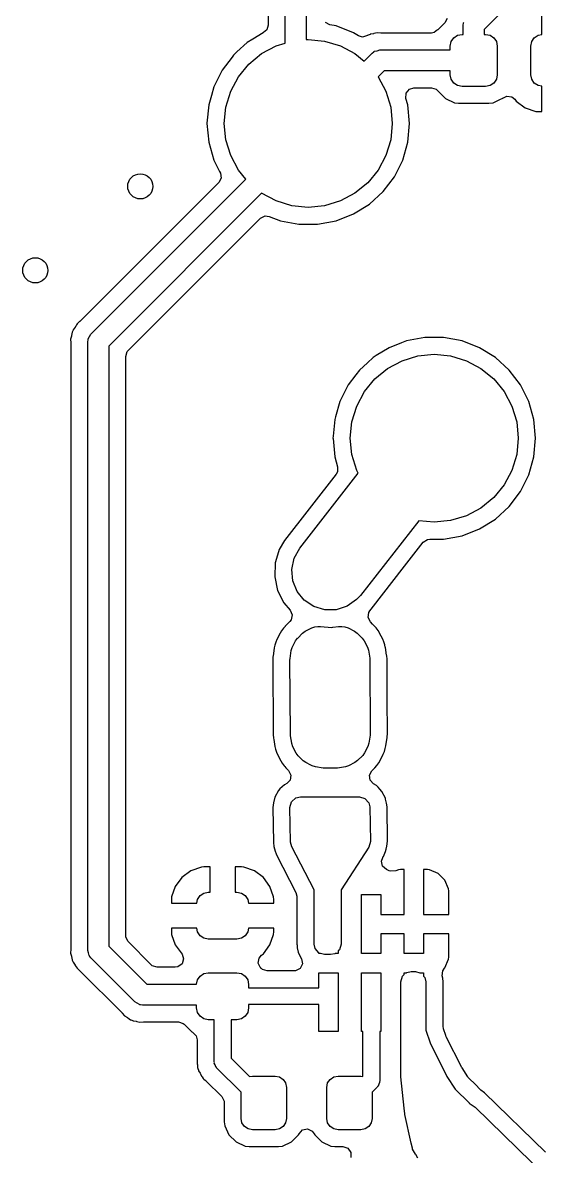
# Model space of a CAD drawing. Extents: x 100.3 to 197.2, y -144.7 to -85.3.
# Drawn here: x 142.35 to 148.55, y -124.55 to -111.05 of the extents above; entities that cross this region are included whole.
import ezdxf

# ---------------------------------------------------------------- set-up
doc = ezdxf.new("R2010")
doc.units = 0
doc.layers.add('BLACK', color=7, linetype='CONTINUOUS')

msp = doc.modelspace()

# ---------------------------------------------------------------- linework, layer by layer
at = {"layer": 'BLACK', "linetype": 'CONTINUOUS'}
for p, q in [((145.475, -111.293), (145.475, -110.325)), ((145.725, -110.325), (145.725, -111.252)), ((148.488, -110.484), (147.894, -111.079)), ((145.274, -110.602), (145.274, -111.079)), ((148.53, -111.192), (148.53, -110.89)), ((145.274, -111.079), (145.256, -111.137)), ((146.006, -111.077), (145.953, -111.047)), ((146.08, -111.09), (146.006, -111.077)), ((146.287, -111.171), (146.08, -111.09)), ((146.08, -111.09), (146.08, -111.09)), ((147.376, -111.052), (147.297, -111.132)), ((147.404, -110.999), (147.376, -111.052)), ((147.595, -111.08), (147.598, -111.058)), ((147.595, -111.19), (147.595, -111.08)), ((147.598, -111.053), (147.599, -111.051)), ((147.598, -111.058), (147.598, -111.053)), ((147.599, -111.051), (147.6, -111.045)), ((147.888, -111.088), (147.845, -111.132)), ((147.894, -111.079), (147.888, -111.088)), ((145.089, -111.247), (145.023, -111.288)), ((145.213, -111.171), (145.089, -111.247)), ((145.217, -111.169), (145.213, -111.171)), ((145.213, -111.171), (145.213, -111.171)), ((145.213, -111.171), (145.213, -111.171)), ((145.256, -111.137), (145.216, -111.168)), ((145.216, -111.168), (145.217, -111.169)), ((146.346, -111.207), (146.287, -111.171)), ((146.287, -111.171), (146.287, -111.171)), ((146.397, -111.222), (146.346, -111.207)), ((146.455, -111.204), (146.397, -111.222)), ((146.46, -111.2), (146.455, -111.204)), ((146.462, -111.2), (146.46, -111.2)), ((146.46, -111.2), (146.46, -111.2)), ((146.486, -111.19), (146.462, -111.2)), ((146.487, -111.189), (146.486, -111.19)), ((146.527, -111.182), (146.487, -111.189)), ((146.487, -111.189), (146.487, -111.189)), ((146.532, -111.181), (146.527, -111.182)), ((146.571, -111.171), (146.532, -111.181)), ((146.612, -111.174), (146.571, -111.171)), ((146.571, -111.171), (146.571, -111.171)), ((146.616, -111.174), (146.612, -111.174)), ((147.215, -111.174), (146.616, -111.174)), ((147.247, -111.169), (147.215, -111.174)), ((147.29, -111.137), (147.247, -111.169)), ((147.291, -111.138), (147.29, -111.137)), ((147.296, -111.133), (147.291, -111.138)), ((147.297, -111.132), (147.296, -111.132)), ((147.296, -111.132), (147.296, -111.133)), ((147.451, -111.276), (147.481, -111.231)), ((147.481, -111.231), (147.526, -111.201)), ((147.526, -111.201), (147.58, -111.19)), ((147.58, -111.19), (147.595, -111.19)), ((147.845, -111.132), (147.845, -111.19)), ((147.845, -111.19), (147.86, -111.19)), ((147.86, -111.19), (147.914, -111.201)), ((147.914, -111.201), (147.959, -111.231)), ((147.959, -111.231), (147.989, -111.276)), ((148.411, -111.276), (148.441, -111.231)), ((148.441, -111.231), (148.486, -111.201)), ((148.486, -111.201), (148.53, -111.192)), ((145.023, -111.288), (144.901, -111.399)), ((145.194, -111.419), (145.367, -111.326)), ((145.367, -111.326), (145.475, -111.293)), ((145.725, -111.252), (145.75, -111.25)), ((145.75, -111.25), (145.945, -111.269)), ((145.945, -111.269), (146.133, -111.326)), ((146.133, -111.326), (146.306, -111.419)), ((146.57, -111.384), (146.6, -111.375)), ((146.6, -111.375), (147.44, -111.375)), ((147.44, -111.33), (147.451, -111.276)), ((147.44, -111.375), (147.44, -111.33)), ((147.989, -111.276), (148, -111.33)), ((148, -111.33), (148, -111.67)), ((148.4, -111.33), (148.411, -111.276)), ((148.4, -111.67), (148.4, -111.33)), ((144.842, -111.461), (144.725, -111.615)), ((144.859, -111.438), (144.842, -111.461)), ((144.901, -111.399), (144.859, -111.438)), ((145.043, -111.543), (145.194, -111.419)), ((146.306, -111.419), (146.415, -111.508)), ((146.415, -111.508), (146.512, -111.412)), ((146.512, -111.412), (146.529, -111.398)), ((146.529, -111.398), (146.532, -111.395)), ((146.532, -111.395), (146.535, -111.394)), ((146.535, -111.394), (146.54, -111.39)), ((146.54, -111.39), (146.57, -111.384)), ((144.725, -111.615), (144.626, -111.814)), ((144.725, -111.615), (144.725, -111.615)), ((144.919, -111.694), (145.043, -111.543)), ((146.652, -111.625), (146.582, -111.695)), ((147.44, -111.625), (146.652, -111.625)), ((147.44, -111.67), (147.44, -111.625)), ((144.826, -111.867), (144.919, -111.694)), ((146.582, -111.695), (146.674, -111.867)), ((147.451, -111.724), (147.44, -111.67)), ((147.481, -111.769), (147.451, -111.724)), ((147.526, -111.799), (147.481, -111.769)), ((147.959, -111.769), (147.914, -111.799)), ((147.989, -111.724), (147.959, -111.769)), ((148, -111.67), (147.989, -111.724)), ((148.411, -111.724), (148.4, -111.67)), ((148.441, -111.769), (148.411, -111.724)), ((148.486, -111.799), (148.441, -111.769)), ((144.596, -111.918), (144.565, -112.028)), ((144.626, -111.814), (144.596, -111.918)), ((144.626, -111.814), (144.626, -111.814)), ((144.769, -112.055), (144.826, -111.867)), ((146.674, -111.867), (146.731, -112.055)), ((146.913, -111.952), (146.916, -111.89)), ((146.916, -111.89), (146.953, -111.842)), ((146.953, -111.842), (147.008, -111.825)), ((147.008, -111.825), (147.215, -111.825)), ((147.215, -111.825), (147.273, -111.844)), ((147.273, -111.844), (147.296, -111.868)), ((147.296, -111.868), (147.297, -111.868)), ((147.297, -111.868), (147.297, -111.868)), ((147.297, -111.868), (147.297, -111.868)), ((147.297, -111.868), (147.382, -111.953)), ((147.58, -111.81), (147.526, -111.799)), ((147.86, -111.81), (147.58, -111.81)), ((147.914, -111.799), (147.86, -111.81)), ((148.53, -111.808), (148.486, -111.799)), ((148.53, -112.11), (148.53, -111.808)), ((144.565, -112.028), (144.544, -112.249)), ((144.75, -112.25), (144.769, -112.055)), ((146.731, -112.055), (146.75, -112.25)), ((146.935, -112.028), (146.913, -111.952)), ((146.956, -112.25), (146.935, -112.028)), ((147.382, -111.953), (147.491, -112.004)), ((147.491, -112.004), (147.54, -112.01)), ((147.54, -112.01), (147.9, -112.01)), ((147.9, -112.01), (147.949, -112.004)), ((147.949, -112.004), (148.04, -111.962)), ((147.949, -112.004), (147.949, -112.004)), ((148.04, -111.962), (148.058, -111.953)), ((148.058, -111.953), (148.06, -111.952)), ((148.06, -111.952), (148.062, -111.951)), ((148.062, -111.951), (148.065, -111.948)), ((148.065, -111.948), (148.066, -111.949)), ((148.066, -111.949), (148.114, -111.924)), ((148.114, -111.924), (148.175, -111.934)), ((148.175, -111.934), (148.209, -111.963)), ((148.209, -111.963), (148.225, -111.985)), ((148.225, -111.985), (148.225, -111.985)), ((148.225, -111.985), (148.332, -112.063)), ((148.332, -112.063), (148.457, -112.107)), ((148.457, -112.107), (148.487, -112.11)), ((148.487, -112.11), (148.53, -112.11)), ((148.53, -112.11), (148.53, -112.11)), ((144.544, -112.249), (144.544, -112.25)), ((144.544, -112.25), (144.565, -112.472)), ((144.769, -112.445), (144.75, -112.25)), ((146.75, -112.25), (146.731, -112.445)), ((146.935, -112.472), (146.956, -112.25)), ((144.826, -112.633), (144.769, -112.445)), ((146.731, -112.445), (146.674, -112.633)), ((144.565, -112.472), (144.626, -112.686)), ((146.874, -112.686), (146.935, -112.472)), ((144.626, -112.686), (144.694, -112.822)), ((144.919, -112.806), (144.826, -112.633)), ((146.674, -112.633), (146.581, -112.806)), ((146.775, -112.885), (146.874, -112.686)), ((144.694, -112.822), (144.703, -112.841)), ((144.703, -112.841), (144.712, -112.901)), ((145.008, -112.915), (144.919, -112.806)), ((146.581, -112.806), (146.457, -112.957)), ((144.685, -112.955), (143.031, -114.608)), ((143.162, -114.762), (145.008, -112.915)), ((144.712, -112.901), (144.685, -112.955)), ((146.457, -112.957), (146.306, -113.081)), ((146.641, -113.062), (146.775, -112.885)), ((145.195, -113.082), (143.375, -114.902)), ((145.367, -113.174), (145.195, -113.082)), ((146.306, -113.081), (146.133, -113.174)), ((146.477, -113.212), (146.641, -113.062)), ((145.555, -113.231), (145.367, -113.174)), ((145.75, -113.25), (145.555, -113.231)), ((145.945, -113.231), (145.75, -113.25)), ((146.133, -113.174), (145.945, -113.231)), ((146.287, -113.329), (146.477, -113.212)), ((144.389, -114.172), (145.18, -113.38)), ((145.18, -113.38), (145.235, -113.352)), ((145.235, -113.352), (145.286, -113.358)), ((145.286, -113.358), (145.42, -113.41)), ((146.08, -113.41), (146.287, -113.329)), ((145.42, -113.41), (145.639, -113.45)), ((145.639, -113.45), (145.861, -113.45)), ((145.861, -113.45), (146.08, -113.41)), ((143.604, -114.956), (144.389, -114.172)), ((143.028, -114.611), (142.997, -114.638)), ((143.031, -114.608), (143.028, -114.611)), ((142.939, -114.737), (142.932, -114.777)), ((142.94, -114.736), (142.939, -114.737)), ((142.939, -114.737), (142.939, -114.737)), ((142.95, -114.712), (142.94, -114.736)), ((142.974, -114.677), (142.95, -114.71)), ((142.95, -114.71), (142.95, -114.71)), ((142.95, -114.71), (142.95, -114.712)), ((142.976, -114.673), (142.974, -114.677)), ((142.977, -114.672), (142.976, -114.673)), ((142.989, -114.65), (142.977, -114.672)), ((142.997, -114.638), (142.989, -114.65)), ((142.997, -114.638), (142.997, -114.638)), ((142.931, -114.782), (142.921, -114.821)), ((142.921, -114.821), (142.921, -114.821)), ((142.921, -114.821), (142.924, -114.862)), ((142.924, -114.862), (142.924, -114.866)), ((142.924, -114.866), (142.924, -122.084)), ((142.932, -114.777), (142.931, -114.782)), ((143.125, -114.85), (143.128, -114.828)), ((143.125, -122.1), (143.125, -114.85)), ((143.128, -114.823), (143.129, -114.821)), ((143.128, -114.828), (143.128, -114.823)), ((143.129, -114.821), (143.13, -114.815)), ((143.13, -114.815), (143.147, -114.789)), ((143.147, -114.789), (143.162, -114.762)), ((146.859, -114.864), (146.713, -114.921)), ((146.92, -114.84), (146.859, -114.864)), ((147.139, -114.799), (146.92, -114.84)), ((147.361, -114.799), (147.139, -114.799)), ((147.58, -114.84), (147.361, -114.799)), ((147.787, -114.921), (147.58, -114.84)), ((147.58, -114.84), (147.58, -114.84)), ((147.58, -114.84), (147.58, -114.84)), ((143.375, -114.902), (143.375, -122.048)), ((143.576, -115.026), (143.594, -114.968)), ((143.576, -121.535), (143.576, -115.026)), ((143.594, -114.968), (143.604, -114.956)), ((146.56, -115.015), (146.523, -115.038)), ((146.713, -114.921), (146.56, -115.015)), ((146.867, -115.076), (147.055, -115.019)), ((147.055, -115.019), (147.25, -115)), ((147.25, -115), (147.445, -115.019)), ((147.445, -115.019), (147.633, -115.076)), ((147.977, -115.038), (147.787, -114.921)), ((146.455, -115.1), (146.359, -115.188)), ((146.523, -115.038), (146.455, -115.1)), ((146.694, -115.169), (146.867, -115.076)), ((147.633, -115.076), (147.806, -115.169)), ((148.141, -115.188), (147.977, -115.038)), ((146.318, -115.243), (146.225, -115.365)), ((146.359, -115.188), (146.318, -115.243)), ((146.419, -115.444), (146.543, -115.293)), ((146.543, -115.293), (146.694, -115.169)), ((147.806, -115.169), (147.957, -115.293)), ((147.957, -115.293), (148.081, -115.444)), ((148.275, -115.365), (148.141, -115.188)), ((146.225, -115.365), (146.126, -115.564)), ((146.225, -115.365), (146.225, -115.365)), ((148.374, -115.564), (148.275, -115.365)), ((146.126, -115.564), (146.075, -115.744)), ((146.126, -115.564), (146.126, -115.564)), ((146.326, -115.617), (146.419, -115.444)), ((148.081, -115.444), (148.174, -115.617)), ((148.435, -115.778), (148.374, -115.564)), ((146.269, -115.805), (146.326, -115.617)), ((148.174, -115.617), (148.231, -115.805)), ((146.065, -115.778), (146.047, -115.976)), ((146.075, -115.744), (146.065, -115.778)), ((146.25, -116), (146.269, -115.805)), ((148.231, -115.805), (148.25, -116)), ((148.456, -116), (148.435, -115.778)), ((146.047, -115.976), (146.044, -116)), ((146.044, -116), (146.045, -116.003)), ((146.045, -116.003), (146.065, -116.222)), ((146.269, -116.195), (146.25, -116)), ((148.25, -116), (148.231, -116.195)), ((148.435, -116.222), (148.456, -116)), ((146.065, -116.222), (146.099, -116.34)), ((146.326, -116.383), (146.269, -116.195)), ((148.231, -116.195), (148.174, -116.383)), ((148.374, -116.436), (148.435, -116.222)), ((146.099, -116.34), (146.096, -116.401)), ((146.082, -116.428), (145.466, -117.218)), ((145.649, -117.309), (146.345, -116.417)), ((146.096, -116.401), (146.082, -116.428)), ((146.345, -116.417), (146.326, -116.383)), ((148.174, -116.383), (148.081, -116.556)), ((148.275, -116.635), (148.374, -116.436)), ((148.081, -116.556), (147.957, -116.707)), ((148.141, -116.812), (148.275, -116.635)), ((147.957, -116.707), (147.806, -116.831)), ((147.806, -116.831), (147.633, -116.924)), ((147.977, -116.962), (148.141, -116.812)), ((147.065, -116.982), (146.371, -117.871)), ((147.25, -117), (147.065, -116.982)), ((147.445, -116.981), (147.25, -117)), ((147.633, -116.924), (147.445, -116.981)), ((147.787, -117.079), (147.977, -116.962)), ((147.361, -117.2), (147.58, -117.16)), ((147.58, -117.16), (147.787, -117.079)), ((145.466, -117.218), (145.402, -117.325)), ((145.466, -117.218), (145.466, -117.218)), ((145.582, -117.427), (145.649, -117.309)), ((146.896, -117.524), (147.118, -117.239)), ((147.118, -117.239), (147.169, -117.204)), ((147.169, -117.204), (147.197, -117.2)), ((147.197, -117.2), (147.361, -117.2)), ((145.402, -117.325), (145.359, -117.471)), ((145.402, -117.325), (145.402, -117.325)), ((145.402, -117.325), (145.402, -117.325)), ((145.553, -117.561), (145.582, -117.427)), ((145.355, -117.485), (145.35, -117.651)), ((145.359, -117.471), (145.355, -117.485)), ((145.565, -117.697), (145.553, -117.561)), ((146.498, -118.035), (146.896, -117.524)), ((145.35, -117.651), (145.35, -117.651)), ((145.35, -117.651), (145.385, -117.813)), ((145.616, -117.823), (145.565, -117.697)), ((145.385, -117.813), (145.46, -117.961)), ((145.702, -117.929), (145.616, -117.823)), ((145.46, -117.961), (145.46, -117.961)), ((145.46, -117.961), (145.535, -118.047)), ((145.816, -118.004), (145.702, -117.929)), ((146.325, -117.922), (146.213, -118)), ((146.371, -117.871), (146.325, -117.922)), ((145.535, -118.047), (145.56, -118.103)), ((145.56, -118.103), (145.546, -118.163)), ((145.947, -118.043), (145.816, -118.004)), ((146.083, -118.042), (145.947, -118.043)), ((146.213, -118), (146.083, -118.042)), ((146.461, -118.133), (146.47, -118.073)), ((146.489, -118.187), (146.461, -118.133)), ((146.47, -118.073), (146.481, -118.056)), ((146.481, -118.056), (146.498, -118.035)), ((145.455, -118.262), (145.432, -118.293)), ((145.473, -118.241), (145.455, -118.262)), ((145.476, -118.237), (145.473, -118.241)), ((145.531, -118.182), (145.476, -118.237)), ((145.476, -118.237), (145.476, -118.237)), ((145.476, -118.237), (145.476, -118.237)), ((145.546, -118.163), (145.531, -118.182)), ((145.714, -118.298), (145.791, -118.259)), ((145.791, -118.259), (145.828, -118.247)), ((145.828, -118.247), (145.864, -118.241)), ((145.864, -118.241), (145.895, -118.24)), ((145.895, -118.24), (146.029, -118.253)), ((146.029, -118.253), (146.041, -118.251)), ((146.029, -118.253), (146.029, -118.253)), ((146.029, -118.253), (146.029, -118.253)), ((146.041, -118.251), (146.11, -118.24)), ((146.11, -118.24), (146.148, -118.24)), ((146.148, -118.24), (146.186, -118.246)), ((146.186, -118.246), (146.223, -118.258)), ((146.223, -118.258), (146.299, -118.297)), ((146.514, -118.212), (146.489, -118.187)), ((146.536, -118.234), (146.514, -118.212)), ((146.54, -118.239), (146.536, -118.234)), ((146.557, -118.259), (146.54, -118.239)), ((146.58, -118.29), (146.557, -118.259)), ((145.377, -118.398), (145.364, -118.428)), ((145.416, -118.321), (145.377, -118.398)), ((145.377, -118.398), (145.377, -118.398)), ((145.432, -118.293), (145.416, -118.321)), ((145.599, -118.414), (145.622, -118.382)), ((145.622, -118.382), (145.624, -118.38)), ((145.624, -118.38), (145.683, -118.321)), ((145.683, -118.321), (145.714, -118.298)), ((146.299, -118.297), (146.331, -118.32)), ((146.331, -118.32), (146.391, -118.38)), ((146.391, -118.38), (146.414, -118.411)), ((146.597, -118.317), (146.58, -118.29)), ((146.599, -118.321), (146.597, -118.317)), ((146.597, -118.317), (146.597, -118.317)), ((146.597, -118.317), (146.597, -118.317)), ((146.636, -118.393), (146.599, -118.321)), ((146.648, -118.423), (146.636, -118.393)), ((146.636, -118.393), (146.636, -118.393)), ((145.345, -118.497), (145.33, -118.596)), ((145.353, -118.465), (145.345, -118.497)), ((145.345, -118.497), (145.345, -118.497)), ((145.364, -118.428), (145.353, -118.465)), ((145.353, -118.465), (145.353, -118.465)), ((145.364, -118.428), (145.364, -118.428)), ((145.534, -118.623), (145.548, -118.528)), ((145.548, -118.528), (145.56, -118.491)), ((145.56, -118.491), (145.599, -118.414)), ((146.414, -118.411), (146.453, -118.487)), ((146.453, -118.487), (146.465, -118.524)), ((146.465, -118.524), (146.481, -118.618)), ((146.66, -118.459), (146.648, -118.423)), ((146.648, -118.423), (146.648, -118.423)), ((146.648, -118.423), (146.648, -118.423)), ((146.667, -118.488), (146.66, -118.459)), ((146.668, -118.491), (146.667, -118.488)), ((146.683, -118.582), (146.668, -118.491)), ((145.329, -118.604), (145.327, -118.631)), ((145.327, -118.631), (145.327, -118.631)), ((145.327, -118.631), (145.327, -118.639)), ((145.327, -118.639), (145.327, -118.639)), ((145.327, -118.639), (145.332, -119.528)), ((145.33, -118.596), (145.329, -118.604)), ((145.532, -118.642), (145.534, -118.623)), ((145.538, -119.523), (145.532, -118.642)), ((146.481, -118.618), (146.482, -118.637)), ((146.482, -118.637), (146.488, -119.518)), ((146.684, -118.589), (146.683, -118.582)), ((146.685, -118.597), (146.684, -118.589)), ((146.688, -118.624), (146.685, -118.597)), ((146.688, -118.632), (146.688, -118.624)), ((146.691, -119.1), (146.688, -118.632)), ((146.688, -118.632), (146.688, -118.632)), ((146.693, -119.521), (146.691, -119.1)), ((145.332, -119.528), (145.332, -119.528)), ((145.332, -119.528), (145.332, -119.528)), ((145.332, -119.528), (145.332, -119.536)), ((145.332, -119.536), (145.332, -119.536)), ((145.332, -119.536), (145.335, -119.563)), ((145.335, -119.563), (145.336, -119.571)), ((145.336, -119.571), (145.336, -119.571)), ((145.336, -119.571), (145.336, -119.571)), ((145.336, -119.571), (145.339, -119.589)), ((145.339, -119.589), (145.352, -119.669)), ((145.539, -119.542), (145.538, -119.523)), ((145.554, -119.632), (145.539, -119.542)), ((146.486, -119.537), (146.472, -119.632)), ((146.488, -119.518), (146.486, -119.537)), ((146.675, -119.663), (146.69, -119.564)), ((146.69, -119.564), (146.691, -119.556)), ((146.691, -119.549), (146.693, -119.529)), ((146.691, -119.556), (146.691, -119.549)), ((146.693, -119.529), (146.693, -119.521)), ((146.693, -119.521), (146.693, -119.521)), ((145.352, -119.669), (145.352, -119.669)), ((145.352, -119.669), (145.36, -119.701)), ((145.36, -119.701), (145.36, -119.701)), ((145.36, -119.701), (145.372, -119.737)), ((145.372, -119.737), (145.372, -119.737)), ((145.372, -119.737), (145.384, -119.767)), ((145.555, -119.636), (145.554, -119.632)), ((145.567, -119.673), (145.555, -119.636)), ((145.606, -119.749), (145.567, -119.673)), ((145.629, -119.78), (145.606, -119.749)), ((146.421, -119.746), (146.398, -119.778)), ((146.46, -119.669), (146.421, -119.746)), ((146.472, -119.632), (146.46, -119.669)), ((146.643, -119.762), (146.656, -119.732)), ((146.656, -119.732), (146.667, -119.695)), ((146.667, -119.695), (146.675, -119.663)), ((145.384, -119.767), (145.384, -119.767)), ((145.384, -119.767), (145.423, -119.843)), ((145.423, -119.843), (145.423, -119.843)), ((145.423, -119.843), (145.423, -119.843)), ((145.423, -119.843), (145.44, -119.87)), ((145.44, -119.87), (145.44, -119.87)), ((145.44, -119.87), (145.44, -119.87)), ((145.44, -119.87), (145.463, -119.901)), ((145.689, -119.84), (145.629, -119.78)), ((145.721, -119.863), (145.689, -119.84)), ((145.78, -119.893), (145.721, -119.863)), ((146.306, -119.862), (146.229, -119.901)), ((146.337, -119.839), (146.306, -119.862)), ((146.398, -119.778), (146.337, -119.839)), ((146.565, -119.898), (146.588, -119.867)), ((146.588, -119.867), (146.604, -119.839)), ((146.604, -119.839), (146.643, -119.762)), ((145.463, -119.901), (145.463, -119.901)), ((145.463, -119.901), (145.47, -119.91)), ((145.47, -119.91), (145.484, -119.926)), ((145.484, -119.926), (145.484, -119.926)), ((145.484, -119.926), (145.484, -119.926)), ((145.484, -119.926), (145.515, -119.957)), ((145.515, -119.957), (145.543, -120.011)), ((145.543, -120.011), (145.533, -120.071)), ((145.781, -119.894), (145.78, -119.893)), ((145.782, -119.894), (145.781, -119.894)), ((145.797, -119.902), (145.782, -119.894)), ((145.834, -119.914), (145.797, -119.902)), ((145.928, -119.928), (145.834, -119.914)), ((145.947, -119.93), (145.928, -119.928)), ((146.078, -119.93), (145.947, -119.93)), ((146.097, -119.928), (146.078, -119.93)), ((146.192, -119.913), (146.097, -119.928)), ((146.229, -119.901), (146.192, -119.913)), ((146.479, -120.011), (146.506, -119.961)), ((146.486, -120.072), (146.479, -120.011)), ((146.506, -119.961), (146.509, -119.958)), ((146.509, -119.958), (146.544, -119.923)), ((146.544, -119.923), (146.565, -119.898)), ((145.465, -120.129), (145.413, -120.175)), ((145.493, -120.113), (145.465, -120.129)), ((145.465, -120.129), (145.465, -120.129)), ((145.533, -120.071), (145.493, -120.113)), ((146.528, -120.117), (146.486, -120.072)), ((146.563, -120.137), (146.528, -120.117)), ((146.581, -120.155), (146.563, -120.137)), ((146.563, -120.137), (146.563, -120.137)), ((146.563, -120.137), (146.563, -120.137)), ((146.563, -120.137), (146.563, -120.137)), ((146.6, -120.177), (146.581, -120.155)), ((145.353, -120.274), (145.334, -120.341)), ((145.396, -120.193), (145.353, -120.274)), ((145.353, -120.274), (145.353, -120.274)), ((145.413, -120.175), (145.396, -120.193)), ((145.396, -120.193), (145.396, -120.193)), ((145.551, -120.328), (145.603, -120.282)), ((145.603, -120.282), (145.656, -120.269)), ((145.656, -120.269), (146.358, -120.269)), ((146.358, -120.269), (146.425, -120.289)), ((146.425, -120.289), (146.471, -120.342)), ((146.626, -120.207), (146.6, -120.177)), ((146.669, -120.288), (146.626, -120.207)), ((146.626, -120.207), (146.626, -120.207)), ((146.671, -120.296), (146.669, -120.288)), ((146.669, -120.288), (146.669, -120.288)), ((146.669, -120.288), (146.669, -120.288)), ((145.334, -120.341), (145.327, -120.399)), ((145.327, -120.399), (145.334, -120.814)), ((145.532, -120.396), (145.551, -120.328)), ((145.539, -120.81), (145.532, -120.396)), ((146.471, -120.342), (146.482, -120.391)), ((146.482, -120.391), (146.489, -120.802)), ((146.683, -120.346), (146.671, -120.296)), ((146.688, -120.388), (146.683, -120.346)), ((146.695, -120.798), (146.688, -120.388)), ((145.334, -120.814), (145.34, -120.861)), ((145.553, -120.865), (145.539, -120.81)), ((146.489, -120.802), (146.471, -120.869)), ((146.687, -120.856), (146.695, -120.798)), ((145.34, -120.861), (145.354, -120.916)), ((145.354, -120.916), (145.354, -120.916)), ((145.354, -120.916), (145.367, -120.95)), ((145.367, -120.95), (145.371, -120.96)), ((145.371, -120.96), (145.603, -121.408)), ((145.82, -121.379), (145.553, -120.865)), ((146.469, -120.871), (146.14, -121.379)), ((146.471, -120.869), (146.469, -120.871)), ((146.644, -120.979), (146.669, -120.923)), ((146.669, -120.923), (146.677, -120.893)), ((146.677, -120.893), (146.687, -120.856)), ((146.687, -120.856), (146.687, -120.856)), ((146.621, -121.035), (146.637, -120.991)), ((146.634, -121.095), (146.621, -121.035)), ((146.68, -121.136), (146.634, -121.095)), ((146.637, -120.991), (146.642, -120.982)), ((146.642, -120.982), (146.644, -120.979)), ((144.245, -121.23), (144.167, -121.337)), ((144.352, -121.152), (144.245, -121.23)), ((144.245, -121.23), (144.245, -121.23)), ((144.477, -121.108), (144.352, -121.152)), ((144.507, -121.105), (144.477, -121.108)), ((144.477, -121.108), (144.477, -121.108)), ((144.58, -121.105), (144.507, -121.105)), ((144.58, -121.405), (144.58, -121.105)), ((144.88, -121.105), (144.88, -121.405)), ((144.953, -121.105), (144.88, -121.105)), ((144.88, -121.105), (144.88, -121.105)), ((144.983, -121.108), (144.953, -121.105)), ((145.108, -121.152), (144.983, -121.108)), ((145.215, -121.23), (145.108, -121.152)), ((145.293, -121.337), (145.215, -121.23)), ((145.215, -121.23), (145.215, -121.23)), ((146.714, -121.151), (146.68, -121.136)), ((146.733, -121.157), (146.714, -121.151)), ((146.794, -121.151), (146.733, -121.157)), ((146.823, -121.138), (146.794, -121.151)), ((146.848, -121.135), (146.823, -121.138)), ((146.823, -121.138), (146.823, -121.138)), ((146.893, -121.135), (146.848, -121.135)), ((146.848, -121.135), (146.848, -121.135)), ((146.893, -121.67), (146.893, -121.135)), ((146.893, -121.135), (146.893, -121.135)), ((147.168, -121.135), (147.123, -121.135)), ((147.123, -121.135), (147.123, -121.67)), ((147.193, -121.138), (147.168, -121.135)), ((147.295, -121.183), (147.193, -121.138)), ((147.375, -121.263), (147.295, -121.183)), ((144.167, -121.337), (144.123, -121.462)), ((145.337, -121.462), (145.293, -121.337)), ((147.42, -121.365), (147.375, -121.263)), ((147.423, -121.39), (147.42, -121.365)), ((144.123, -121.462), (144.12, -121.492)), ((144.12, -121.492), (144.12, -121.535)), ((144.422, -121.535), (144.431, -121.491)), ((144.431, -121.491), (144.461, -121.446)), ((144.461, -121.446), (144.506, -121.416)), ((144.506, -121.416), (144.56, -121.405)), ((144.56, -121.405), (144.58, -121.405)), ((144.88, -121.405), (144.9, -121.405)), ((144.9, -121.405), (144.954, -121.416)), ((144.954, -121.416), (144.999, -121.446)), ((144.999, -121.446), (145.029, -121.491)), ((145.029, -121.491), (145.038, -121.535)), ((145.34, -121.492), (145.337, -121.462)), ((145.337, -121.462), (145.337, -121.462)), ((145.34, -121.535), (145.34, -121.492)), ((145.603, -121.408), (145.614, -121.454)), ((145.614, -121.454), (145.614, -122.025)), ((145.82, -122.025), (145.82, -121.379)), ((145.82, -121.379), (145.82, -121.379)), ((146.14, -121.379), (146.14, -122.025)), ((146.385, -122.135), (146.385, -121.435)), ((146.385, -121.435), (146.615, -121.435)), ((146.615, -121.435), (146.615, -121.67)), ((147.423, -121.67), (147.423, -121.39)), ((147.423, -121.39), (147.423, -121.39)), ((143.576, -121.924), (143.576, -121.535)), ((144.12, -121.535), (144.422, -121.535)), ((144.12, -121.535), (144.12, -121.535)), ((145.038, -121.535), (145.34, -121.535)), ((145.34, -121.535), (145.34, -121.535)), ((146.615, -121.67), (146.893, -121.67)), ((146.893, -121.67), (146.893, -121.67)), ((147.123, -121.67), (147.123, -121.67)), ((147.123, -121.67), (147.423, -121.67)), ((147.423, -121.67), (147.423, -121.67)), ((144.422, -121.835), (144.12, -121.835)), ((144.12, -121.835), (144.12, -121.878)), ((144.12, -121.878), (144.123, -121.908)), ((144.123, -121.908), (144.123, -121.908)), ((144.123, -121.908), (144.167, -122.033)), ((144.431, -121.879), (144.422, -121.835)), ((144.461, -121.924), (144.431, -121.879)), ((145.029, -121.879), (144.999, -121.924)), ((145.038, -121.835), (145.029, -121.879)), ((145.34, -121.835), (145.038, -121.835)), ((145.293, -122.033), (145.337, -121.908)), ((145.337, -121.908), (145.34, -121.878)), ((145.34, -121.878), (145.34, -121.835)), ((146.893, -121.9), (146.615, -121.9)), ((146.615, -121.9), (146.615, -122.135)), ((146.893, -122.135), (146.893, -121.9)), ((147.423, -121.9), (147.123, -121.9)), ((147.123, -121.9), (147.123, -122.135)), ((147.423, -122.18), (147.423, -121.9)), ((147.423, -121.9), (147.423, -121.9)), ((143.375, -122.048), (143.827, -122.5)), ((143.577, -121.94), (143.576, -121.924)), ((143.604, -121.994), (143.577, -121.94)), ((143.881, -122.271), (143.604, -121.994)), ((144.167, -122.033), (144.247, -122.142)), ((144.506, -121.954), (144.461, -121.924)), ((144.56, -121.965), (144.506, -121.954)), ((144.9, -121.965), (144.56, -121.965)), ((144.954, -121.954), (144.9, -121.965)), ((144.999, -121.924), (144.954, -121.954)), ((145.215, -122.14), (145.293, -122.033)), ((145.614, -122.025), (145.616, -122.038)), ((145.616, -122.038), (145.619, -122.069)), ((145.831, -122.077), (145.82, -122.025)), ((146.14, -122.025), (146.12, -122.092)), ((142.924, -122.088), (142.921, -122.129)), ((142.921, -122.129), (142.921, -122.131)), ((142.921, -122.131), (142.931, -122.168)), ((142.924, -122.084), (142.924, -122.088)), ((142.931, -122.168), (142.932, -122.173)), ((142.932, -122.173), (142.939, -122.213)), ((143.134, -122.13), (143.125, -122.1)), ((143.14, -122.16), (143.134, -122.13)), ((143.144, -122.165), (143.14, -122.16)), ((143.145, -122.168), (143.144, -122.165)), ((143.148, -122.171), (143.145, -122.168)), ((143.162, -122.188), (143.148, -122.171)), ((144.247, -122.142), (144.266, -122.2)), ((145.164, -122.19), (145.193, -122.156)), ((145.193, -122.156), (145.215, -122.14)), ((145.215, -122.14), (145.215, -122.14)), ((145.619, -122.069), (145.619, -122.069)), ((145.619, -122.069), (145.63, -122.121)), ((145.63, -122.121), (145.633, -122.131)), ((145.633, -122.131), (145.633, -122.131)), ((145.633, -122.131), (145.669, -122.199)), ((145.877, -122.13), (145.831, -122.077)), ((145.877, -122.135), (145.877, -122.13)), ((145.877, -122.13), (145.877, -122.13)), ((145.895, -122.135), (145.877, -122.135)), ((145.944, -122.149), (145.895, -122.135)), ((146.016, -122.149), (145.944, -122.149)), ((146.068, -122.138), (146.016, -122.149)), ((146.071, -122.135), (146.068, -122.138)), ((146.107, -122.135), (146.071, -122.135)), ((146.12, -122.092), (146.107, -122.104)), ((146.107, -122.104), (146.107, -122.135)), ((146.615, -122.135), (146.385, -122.135)), ((147.123, -122.135), (146.893, -122.135)), ((147.42, -122.205), (147.423, -122.18)), ((147.423, -122.18), (147.423, -122.18)), ((142.939, -122.213), (142.94, -122.214)), ((142.94, -122.214), (142.95, -122.238)), ((142.95, -122.238), (142.95, -122.24)), ((142.95, -122.24), (142.95, -122.24)), ((142.95, -122.24), (142.974, -122.273)), ((142.974, -122.273), (142.974, -122.273)), ((142.974, -122.273), (142.976, -122.277)), ((142.976, -122.277), (142.997, -122.312)), ((142.997, -122.312), (143.028, -122.339)), ((143.687, -122.713), (143.162, -122.188)), ((143.893, -122.281), (143.881, -122.271)), ((143.951, -122.299), (143.893, -122.281)), ((144.167, -122.299), (143.951, -122.299)), ((144.199, -122.294), (144.167, -122.299)), ((144.248, -122.258), (144.199, -122.294)), ((144.266, -122.2), (144.248, -122.258)), ((145.154, -122.251), (145.164, -122.19)), ((145.179, -122.299), (145.154, -122.251)), ((145.178, -122.3), (145.179, -122.299)), ((145.18, -122.302), (145.178, -122.3)), ((145.18, -122.303), (145.18, -122.302)), ((145.182, -122.305), (145.18, -122.303)), ((145.183, -122.307), (145.182, -122.305)), ((145.189, -122.313), (145.183, -122.307)), ((145.183, -122.307), (145.183, -122.307)), ((145.19, -122.312), (145.189, -122.313)), ((145.203, -122.326), (145.19, -122.312)), ((145.653, -122.314), (145.599, -122.343)), ((145.68, -122.259), (145.653, -122.314)), ((145.669, -122.199), (145.68, -122.259)), ((147.351, -122.341), (147.371, -122.311)), ((147.371, -122.311), (147.375, -122.307)), ((147.375, -122.307), (147.42, -122.205)), ((143.028, -122.339), (143.031, -122.342)), ((143.031, -122.342), (143.533, -122.844)), ((144.421, -122.5), (144.431, -122.451)), ((144.431, -122.451), (144.461, -122.406)), ((144.461, -122.406), (144.506, -122.376)), ((144.506, -122.376), (144.56, -122.365)), ((144.56, -122.365), (144.9, -122.365)), ((144.9, -122.365), (144.954, -122.376)), ((144.954, -122.376), (144.999, -122.406)), ((144.999, -122.406), (145.029, -122.451)), ((145.029, -122.451), (145.04, -122.505)), ((145.261, -122.344), (145.203, -122.326)), ((145.582, -122.344), (145.261, -122.344)), ((145.599, -122.343), (145.582, -122.344)), ((145.877, -122.545), (145.877, -122.365)), ((145.877, -122.365), (146.107, -122.365)), ((146.107, -122.365), (146.107, -123.065)), ((146.385, -123.065), (146.385, -122.365)), ((146.385, -122.365), (146.615, -122.365)), ((146.615, -122.365), (146.615, -123.065)), ((146.85, -122.474), (146.87, -122.407)), ((146.87, -122.407), (146.893, -122.387)), ((146.893, -122.387), (146.893, -122.365)), ((146.893, -122.365), (146.918, -122.365)), ((146.918, -122.365), (146.922, -122.361)), ((146.922, -122.361), (146.974, -122.35)), ((146.974, -122.35), (147.026, -122.35)), ((147.026, -122.35), (147.077, -122.365)), ((147.077, -122.365), (147.123, -122.365)), ((147.123, -122.365), (147.123, -122.404)), ((147.123, -122.404), (147.139, -122.422)), ((147.139, -122.422), (147.15, -122.474)), ((147.345, -122.402), (147.351, -122.341)), ((147.351, -122.43), (147.345, -122.402)), ((147.356, -122.474), (147.351, -122.43)), ((143.827, -122.5), (144.421, -122.5)), ((145.04, -122.505), (145.04, -122.545)), ((145.04, -122.545), (145.877, -122.545)), ((146.85, -123.597), (146.85, -122.474)), ((147.15, -122.474), (147.15, -123.05)), ((147.356, -123.001), (147.356, -122.474)), ((147.356, -122.474), (147.356, -122.474)), ((143.714, -122.728), (143.687, -122.713)), ((143.533, -122.844), (143.536, -122.847)), ((143.536, -122.847), (143.563, -122.878)), ((143.74, -122.745), (143.714, -122.728)), ((143.746, -122.746), (143.74, -122.745)), ((143.748, -122.747), (143.746, -122.746)), ((143.753, -122.747), (143.748, -122.747)), ((143.775, -122.75), (143.753, -122.747)), ((144.42, -122.75), (143.775, -122.75)), ((144.42, -122.785), (144.42, -122.75)), ((144.431, -122.839), (144.42, -122.785)), ((144.461, -122.884), (144.431, -122.839)), ((145.029, -122.839), (144.999, -122.884)), ((145.04, -122.785), (145.029, -122.839)), ((145.877, -122.745), (145.04, -122.745)), ((145.04, -122.745), (145.04, -122.785)), ((145.877, -123.065), (145.877, -122.745)), ((143.563, -122.878), (143.563, -122.878)), ((143.563, -122.878), (143.598, -122.899)), ((143.598, -122.899), (143.602, -122.901)), ((143.602, -122.901), (143.635, -122.925)), ((143.635, -122.925), (143.635, -122.925)), ((143.635, -122.925), (143.635, -122.925)), ((143.635, -122.925), (143.637, -122.925)), ((143.637, -122.925), (143.661, -122.935)), ((143.661, -122.935), (143.662, -122.936)), ((143.662, -122.936), (143.671, -122.937)), ((143.671, -122.937), (143.702, -122.943)), ((143.702, -122.943), (143.707, -122.944)), ((143.707, -122.944), (143.746, -122.954)), ((143.746, -122.954), (143.787, -122.951)), ((143.787, -122.951), (143.791, -122.95)), ((143.791, -122.95), (144.203, -122.95)), ((144.203, -122.95), (144.261, -122.969)), ((144.261, -122.969), (144.273, -122.979)), ((144.273, -122.979), (144.277, -122.983)), ((144.277, -122.983), (144.277, -122.983)), ((144.277, -122.983), (144.362, -123.068)), ((144.506, -122.914), (144.461, -122.884)), ((144.56, -122.925), (144.506, -122.914)), ((144.63, -122.925), (144.56, -122.925)), ((144.63, -123.425), (144.63, -122.925)), ((144.9, -122.925), (144.83, -122.925)), ((144.83, -122.925), (144.83, -123.384)), ((144.954, -122.914), (144.9, -122.925)), ((144.999, -122.884), (144.954, -122.914)), ((144.362, -123.068), (144.372, -123.073)), ((144.372, -123.073), (144.417, -123.115)), ((144.417, -123.115), (144.429, -123.163)), ((146.107, -123.065), (145.877, -123.065)), ((146.4, -123.065), (146.385, -123.065)), ((146.4, -123.6), (146.4, -123.065)), ((146.615, -123.065), (146.6, -123.065)), ((146.6, -123.065), (146.6, -123.655)), ((147.15, -123.05), (147.2, -123.2)), ((147.361, -123.032), (147.356, -123.001)), ((147.388, -123.114), (147.361, -123.032)), ((147.393, -123.127), (147.388, -123.114)), ((147.577, -123.494), (147.393, -123.127)), ((144.429, -123.163), (144.429, -123.36)), ((147.2, -123.2), (147.2, -123.2)), ((147.2, -123.2), (147.4, -123.6)), ((144.429, -123.36), (144.427, -123.374)), ((144.427, -123.374), (144.428, -123.374)), ((144.428, -123.374), (144.427, -123.383)), ((144.427, -123.383), (144.429, -123.431)), ((144.83, -123.384), (145.049, -123.602)), ((144.429, -123.431), (144.429, -123.433)), ((144.429, -123.433), (144.429, -123.453)), ((144.429, -123.453), (144.43, -123.456)), ((144.43, -123.456), (144.431, -123.463)), ((144.431, -123.463), (144.432, -123.495)), ((144.432, -123.495), (144.432, -123.495)), ((144.432, -123.495), (144.436, -123.504)), ((144.436, -123.504), (144.443, -123.526)), ((144.443, -123.526), (144.445, -123.535)), ((144.632, -123.433), (144.63, -123.425)), ((144.631, -123.441), (144.632, -123.433)), ((144.642, -123.462), (144.631, -123.441)), ((144.649, -123.484), (144.642, -123.462)), ((144.656, -123.489), (144.649, -123.484)), ((144.659, -123.496), (144.656, -123.489)), ((144.95, -123.786), (144.659, -123.496)), ((147.58, -123.499), (147.577, -123.494)), ((147.651, -123.606), (147.58, -123.499)), ((144.445, -123.535), (144.462, -123.563)), ((144.462, -123.563), (144.465, -123.569)), ((144.465, -123.569), (144.478, -123.598)), ((144.478, -123.598), (144.478, -123.598)), ((144.478, -123.598), (144.478, -123.598)), ((144.478, -123.598), (144.485, -123.605)), ((144.485, -123.605), (144.499, -123.623)), ((144.499, -123.623), (144.502, -123.628)), ((144.502, -123.628), (144.504, -123.631)), ((144.504, -123.631), (144.511, -123.636)), ((144.511, -123.636), (144.53, -123.65)), ((144.53, -123.65), (144.535, -123.655)), ((144.535, -123.655), (144.721, -123.84)), ((145.049, -123.602), (145.085, -123.595)), ((145.085, -123.595), (145.355, -123.595)), ((145.355, -123.595), (145.407, -123.605)), ((145.407, -123.605), (145.45, -123.635)), ((145.45, -123.635), (145.48, -123.678)), ((145.98, -123.678), (146.01, -123.635)), ((146.01, -123.635), (146.053, -123.605)), ((146.053, -123.605), (146.105, -123.595)), ((146.105, -123.595), (146.375, -123.595)), ((146.375, -123.595), (146.4, -123.6)), ((146.6, -123.655), (146.598, -123.663)), ((146.598, -123.663), (146.599, -123.671)), ((146.85, -123.603), (146.85, -123.597)), ((146.892, -123.977), (146.85, -123.603)), ((147.4, -123.6), (147.4, -123.6)), ((147.4, -123.6), (147.5, -123.75)), ((147.654, -123.611), (147.651, -123.606)), ((147.667, -123.626), (147.654, -123.611)), ((147.735, -123.694), (147.667, -123.626)), ((144.95, -124.1), (144.95, -123.786)), ((145.48, -123.678), (145.49, -123.73)), ((145.49, -123.73), (145.49, -124.1)), ((145.97, -123.73), (145.98, -123.678)), ((145.97, -124.1), (145.97, -123.73)), ((146.571, -123.726), (146.51, -123.786)), ((146.51, -123.786), (146.51, -124.1)), ((146.574, -123.719), (146.571, -123.726)), ((146.581, -123.714), (146.574, -123.719)), ((146.588, -123.692), (146.581, -123.714)), ((146.599, -123.671), (146.588, -123.692)), ((147.5, -123.75), (147.5, -123.75)), ((147.5, -123.75), (147.666, -123.916)), ((147.801, -123.76), (147.735, -123.694)), ((147.806, -123.765), (147.801, -123.76)), ((147.847, -123.796), (147.806, -123.765)), ((148.572, -124.5), (147.847, -123.796)), ((144.721, -123.84), (144.748, -123.895)), ((144.748, -123.895), (144.749, -123.91)), ((144.749, -123.91), (144.749, -124.139)), ((147.666, -123.916), (147.667, -123.918)), ((147.667, -123.918), (147.737, -123.968)), ((146.9, -124.047), (146.892, -123.977)), ((146.901, -124.053), (146.9, -124.047)), ((146.976, -124.393), (146.901, -124.053)), ((147.737, -123.968), (148.579, -124.787)), ((144.749, -124.139), (144.749, -124.139)), ((144.749, -124.139), (144.756, -124.188)), ((144.756, -124.188), (144.756, -124.188)), ((144.756, -124.188), (144.806, -124.295)), ((144.96, -124.152), (144.95, -124.1)), ((144.99, -124.195), (144.96, -124.152)), ((145.033, -124.225), (144.99, -124.195)), ((145.45, -124.195), (145.407, -124.225)), ((145.48, -124.152), (145.45, -124.195)), ((145.49, -124.1), (145.48, -124.152)), ((145.98, -124.152), (145.97, -124.1)), ((146.01, -124.195), (145.98, -124.152)), ((146.053, -124.225), (146.01, -124.195)), ((146.47, -124.195), (146.427, -124.225)), ((146.5, -124.152), (146.47, -124.195)), ((146.51, -124.1), (146.5, -124.152)), ((144.806, -124.295), (144.806, -124.295)), ((144.806, -124.295), (144.806, -124.295)), ((144.806, -124.295), (144.89, -124.379)), ((145.085, -124.235), (145.033, -124.225)), ((145.355, -124.235), (145.085, -124.235)), ((145.407, -124.225), (145.355, -124.235)), ((145.55, -124.379), (145.634, -124.295)), ((145.634, -124.295), (145.64, -124.282)), ((145.64, -124.282), (145.682, -124.237)), ((145.682, -124.237), (145.742, -124.226)), ((145.742, -124.226), (145.798, -124.252)), ((145.798, -124.252), (145.82, -124.282)), ((145.82, -124.282), (145.826, -124.295)), ((145.826, -124.295), (145.91, -124.379)), ((146.105, -124.235), (146.053, -124.225)), ((146.375, -124.235), (146.105, -124.235)), ((146.427, -124.225), (146.375, -124.235)), ((144.89, -124.379), (144.89, -124.379)), ((144.89, -124.379), (144.89, -124.379)), ((144.89, -124.379), (144.997, -124.429)), ((144.997, -124.429), (144.997, -124.429)), ((144.997, -124.429), (144.997, -124.429)), ((144.997, -124.429), (145.046, -124.435)), ((145.046, -124.435), (145.046, -124.435)), ((145.046, -124.435), (145.394, -124.435)), ((145.394, -124.435), (145.443, -124.429)), ((145.394, -124.435), (145.394, -124.435)), ((145.443, -124.429), (145.55, -124.379)), ((145.91, -124.379), (145.91, -124.379)), ((145.91, -124.379), (145.91, -124.379)), ((145.91, -124.379), (146.017, -124.429)), ((146.017, -124.429), (146.017, -124.429)), ((146.017, -124.429), (146.017, -124.429)), ((146.017, -124.429), (146.066, -124.435)), ((146.066, -124.435), (146.066, -124.435)), ((146.066, -124.435), (146.163, -124.435)), ((146.163, -124.435), (146.222, -124.454)), ((146.222, -124.454), (146.258, -124.504)), ((146.989, -124.454), (146.976, -124.393)), ((146.99, -124.457), (146.989, -124.454)), ((146.992, -124.465), (146.99, -124.457)), ((147.026, -124.526), (146.992, -124.465)), ((146.258, -124.504), (146.258, -124.565)), ((147.031, -124.531), (147.026, -124.526)), ((147.054, -124.573), (147.031, -124.531))]:
    msp.add_line(p, q, dxfattribs=at)
at = {"layer": 'BLACK'}
for centre in [(143.75, -113), (142.5, -114)]:
    msp.add_circle(centre, 0.15, dxfattribs=at)

doc.saveas('drawing.dxf')
